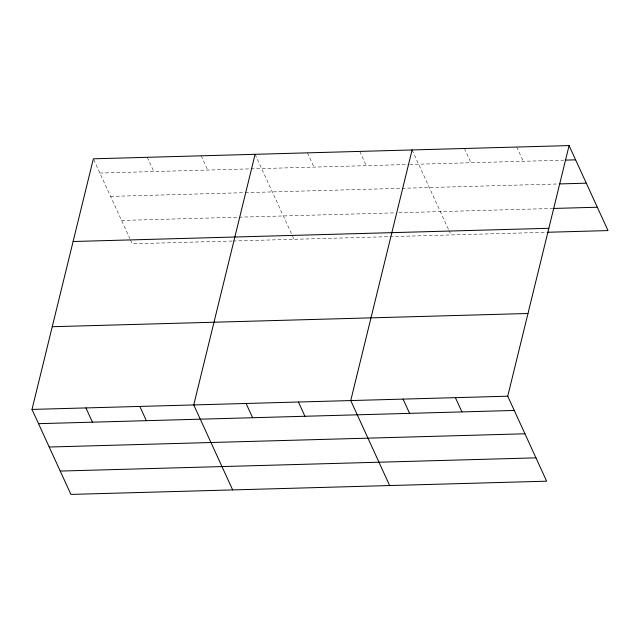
<?xml version="1.0" encoding="UTF-8"?>
<svg xmlns="http://www.w3.org/2000/svg" width="640" height="640" viewBox="0 0 640 640"><rect width="100%" height="100%" fill="white"/><g stroke="black" fill="none" stroke-linecap="round" stroke-linejoin="round"><path stroke-width="0.48" stroke-dasharray="3.2 2.4" d="M99.872 173.056L408.744 164.472M409.728 164.44L563.76 160.16M110.56 196.4L244.352 192.68M245.352 192.656L558.648 183.944M121.576 220.456L394.896 212.856M398.848 212.752L551.888 208.496M232.112 241.024L132.264 243.8L130.208 239.312M233.112 241L546.784 232.28M516.752 147.04L523.28 161.288M464.424 148.496L470.944 162.744M412.096 149.944L448.544 229.552M448.952 230.456L451.008 234.944M359.76 151.4L366.288 165.648M307.432 152.856L313.952 167.104M255.104 154.312L294.016 239.304M201.184 155.808L207.704 170.056M147.264 157.304L153.792 171.552M93.76 159.696L129.8 238.416"/><path stroke-width="0.96" d="M569.088 145.584L507.736 396.2L546.648 481.192L70.912 494.416L32 409.424L93.352 158.808L569.088 145.584L608 230.576L547.768 232.256M255.104 154.312L193.752 404.928L232.664 489.92M412.096 149.944L350.744 400.56L389.656 485.56M565.736 160.104L575.608 159.832M559.64 183.92L586.296 183.176M552.88 208.464L597.312 207.232M73.104 241.512L548.84 228.288M52.248 326.72L527.984 313.496M32 409.424L507.736 396.2M38.52 423.672L514.256 410.448M49.216 447.016L524.944 433.792M60.224 471.072L535.96 457.848M455.408 397.656L461.928 411.904M403.072 399.104L409.6 413.352M298.416 402.016L304.936 416.264M246.08 403.472L252.608 417.72M139.832 406.424L146.36 420.672M85.92 407.92L92.44 422.168"/></g></svg>
